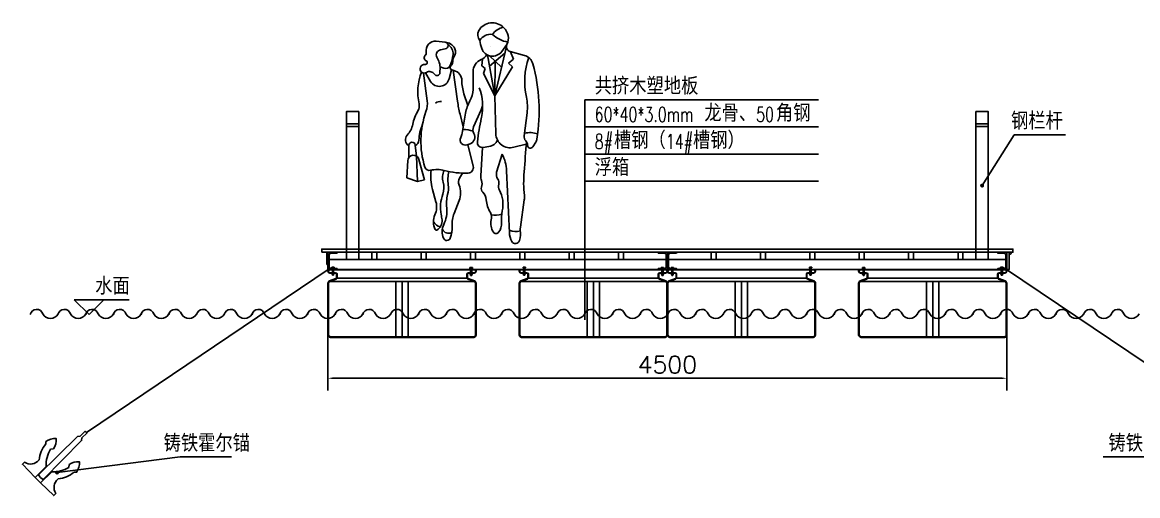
# Model space of a CAD drawing. Extents: x 36536 to 256213, y 18389 to 106449.
# Drawn here: x 213383 to 222420, y 76654 to 80490 of the extents above; entities that cross this region are included whole.
import ezdxf

# ---------------------------------------------------------------- set-up
doc = ezdxf.new("R2010")
doc.units = 0
doc.header["$LTSCALE"] = 1000
doc.header["$MEASUREMENT"] = 0
for name, color, linetype in [('DIM_ELEV', 3, 'Continuous'), ('DIM_LEAD', 3, 'Continuous'), ('DIM_SYMB', 3, 'Continuous'), ('PUB_TEXT', 7, 'Continuous'), ('W-_ANTICOLLISION防撞措施', 6, 'Continuous'), ('W-FLOAT_BOWL浮筒', 253, 'Continuous'), ('W-PLASTIC_RAILINGS塑木栏杆', 6, 'Continuous'), ('W-STEEL_FRAME钢架', 3, 'Continuous'), ('W-STEEL_KEEL钢龙骨', 5, 'Continuous'), ('W-WOOD_FLOOR木地板', 30, 'Continuous'), ('螺栓', 146, 'Continuous')]:
    doc.layers.add(name, color=color, linetype=linetype)
doc.styles.add('_TCH_DIM', font='SIMPLEX.shx', dxfattribs={"width": 0.7, "bigfont": 'hztxt.shx'})
doc.styles.add('ATTR', font='romans.shx', dxfattribs={"width": 0.8, "height": 0.7})
doc.styles.add('STANDARD_T3', font='simplex.shx', dxfattribs={"width": 0.7, "bigfont": 'hztxt.shx'})
doc.dimstyles.new('W&&40', dxfattribs={"dimtxt": 140, "dimasz": 40, "dimexe": 100, "dimexo": 120, "dimgap": 40, "dimtad": 1, "dimdec": 0, "dimzin": 0, "dimdsep": 46, "dimtxsty": 'STANDARD_T3', "dimcen": 0.09, "dimclrd": 1, "dimclre": 1, "dimclrt": 7, "dimazin": 2, "dimtfac": 1, "dimtdec": 0, "dimtix": 1, "dimtmove": 2, "dimatfit": 3, "dimfxl": 100, "dimtolj": 1, "dimtzin": 0, "dimarcsym": 0})

# ---------------------------------------------------------------- blocks, each defined once
blk = doc.blocks.new('PR49')
for p, q in [((-336, 664.1), (-264.5, 656.2)), ((-300.6, 594.4), (-262.9, 600.7)), ((143.7, 217.3), (82.9, 551.7)), ((99.5, 460.3), (224.8, 566.2)), ((108.4, 620.2), (108.4, 620.2)), ((143.7, 217.3), (237.3, 620.1)), ((241.6, 638), (198.9, 580.3)), ((268.5, 578.9), (384.5, 548.2)), ((294.4, 518.7), (270.3, 578.4)), ((-331.7, 533.6), (-315.8, 501.2)), ((35.2, 461.9), (42.6, 519.1)), ((64.4, 440), (35.2, 461.9)), ((98, 546), (198.3, 452.2)), ((146.8, 500.3), (143.7, 217.3)), ((255.5, 483.6), (294.4, 518.7)), ((286.4, 455.5), (255.5, 483.6)), ((-439.1, 404.1), (-410.3, 175.7)), ((-424.5, 404.9), (-382.6, 335.4)), ((-305.2, 453.1), (-306.3, 406.5)), ((-305.1, 454.8), (-273.7, 443.7)), ((-210.3, 430.4), (-230.5, 356.6)), ((-207.9, 429.6), (-191.7, 425.3)), ((-197.6, 426.8), (-162.2, 173.8)), ((-35.1, 415.3), (-35.3, 269.7)), ((49.1, 401.4), (64.4, 440)), ((143.7, 217.3), (49.1, 401.4)), ((143.7, 217.3), (286.4, 455.5)), ((-78.5, 139.3), (-109.6, 235.5)), ((143.7, 217.3), (151.1, -92.4)), ((-30.5, -35.2), (31.7, 103.8)), ((-115.2, -35.7), (-141.6, 68.6)), ((-124.1, -88.6), (-96.4, 76.1)), ((382.1, -109.7), (406.4, 77.9)), ((-83.9, -182.3), (-59.6, -173.6)), ((-33.8, -358), (-78.7, -180.5)), ((399, -176.7), (297.1, -202.9)), ((452.4, -199.3), (477, -160)), ((-560.7, -287.2), (-559.7, -187)), ((-497.6, -275.1), (-507.9, -184.4)), ((42.3, -204.2), (27.3, -436.5)), ((94.8, -196.4), (47.9, -203.7)), ((202.1, -258.8), (157.7, -405.6)), ((-577.1, -451.1), (-569.5, -312.1)), ((-489.7, -483), (-497.6, -275.1)), ((-432.3, -468), (-477.5, -302.4)), ((-489.7, -483), (-577.1, -451.1)), ((-120.2, -413.9), (-144.8, -453.9)), ((238.8, -395), (262, -901)), ((-432.3, -468), (-489.7, -483)), ((-338.5, -648.9), (-367.2, -546.5)), ((351.6, -856.9), (383.6, -633.2)), ((-190.1, -742.8), (-149.1, -638.7))]:
    blk.add_line(p, q)
for centre, radius, start, end in [((70, 717.4), 67.7, 149.6605, 223.0914), ((122, 686.9), 128, 44.06516, 149.6605), ((252.4, 620), 163.9, 104.5278, 142.3965), ((258.5, 819.1), 62, 224.0652, 227.2955), ((138.5, 689), 115, 333.7022, 47.29554), ((-344.3, 589.3), 75.2, 83.68987, 192.5675), ((-267.6, 628.4), 28, 279.5645, 83.68987), ((-268.5, 563.6), 92.7, 25.35375, 87.50646), ((111, 613.4), 107.3, 83.79842, 147.4479), ((271.8, 691.5), 252.1, 184.6555, 200.4538), ((301.8, 918.3), 267.2, 227.8947, 258.5683), ((-406.8, 528.6), 27.5, 132.2027, 243.7817), ((-442.1, 567.5), 25, 312.2027, 12.56751), ((-293.5, 552.4), 42.6, 99.56451, 206.2318), ((-279.1, 565), 80.8, 353.6823, 61.58505), ((-511.2, 590.7), 314.4, 336.6577, 353.6823), ((-245.3, 574.6), 67, 321.7671, 25.35375), ((0.3, 592.8), 84.9, 291.7508, 333.652), ((123.5, 636.2), 93.8, 200.4538, 323.4399), ((279.2, 619.4), 41.9, 153.7022, 255.186), ((359.7, 454.6), 96.9, 15.21337, 75.18607), ((-433.7, 438.5), 34.8, 81.60797, 302.5532), ((-426.2, 489.2), 16.4, 261.608, 63.7817), ((-408.4, 455.6), 103.3, 358.6484, 26.23178), ((-260.2, 482.3), 40.9, 250.6513, 336.6577), ((-202.9, 448.4), 19.4, 134.4068, 254.887), ((-256.3, 502.9), 56.9, 314.4068, 6.0349), ((-166.3, 512.4), 33.6, 141.7671, 186.0349), ((71.2, 415.2), 106.3, 111.7508, 179.9447), ((982.6, 335.2), 595.8, 160.857, 192.412), ((-960.8, 95.5), 1465.4, 350.9257, 15.21337), ((-49.6, 249.2), 437.7, 158.1997, 192.9045), ((-390.3, 370.5), 45.8, 31.49907, 122.5532), ((-330.5, 407.1), 24.3, 211.4991, 358.6484), ((-214, 341.1), 87.1, 0.54875, 75.1585), ((-311.1, 378.6), 83.6, 211.0972, 344.735), ((229.5, 345.3), 356.5, 180.5488, 197.9376), ((-411.7, 130.4), 454.3, 348.7716, 19.79192), ((-222.8, 269.9), 187.6, 329.9585, 359.9447), ((32.9, 126.2), 376.6, 352.6343, 12.41203), ((-202.9, -78.4), 331.4, 148.4972, 168.8363), ((-550.2, 134.5), 75.9, 328.4972, 12.90451), ((-594.8, 152.5), 185.9, 340.1872, 7.16376), ((-297.6, 91.3), 81, 86.76449, 124.0677), ((819, 311.2), 990.7, 187.9737, 194.1746), ((197.7, 26.7), 298.3, 149.9584, 170.4643), ((-145.1, 182.9), 193.7, 335.8818, 345.625), ((247.2, -150.8), 709, 160.1872, 197.583), ((1941.8, -384.5), 1954.9, 167.6185, 173.3371), ((-329.7, 114.1), 370.7, 347.6185, 348.7716), ((-708.1, 21.3), 183.5, 317.1431, 348.8363), ((-93.6, -165.2), 385.2, 157.3655, 176.8421), ((-243, -68.6), 120.6, 332.8936, 350.4643), ((-109.9, -264.7), 207.6, 68.83665, 92.48222), ((-79.5, -118.4), 58.6, 289.8502, 28.96384), ((25.6, -60.3), 61.5, 155.8818, 208.9638), ((429.7, -278.8), 195.9, 71.34217, 103.2095), ((-533.2, -140.9), 55.1, 137.1431, 241.2442), ((-533.7, -187.3), 26, 6.46465, 179.4259), ((-533.2, -140.9), 55.1, 298.0249, 356.8421), ((-98.2, -142.7), 42.1, 152.8936, 289.8502), ((41.5, -162.5), 41.7, 173.3371, 278.8716), ((80.7, -105.7), 91.8, 278.8716, 335.5887), ((268, -89.6), 117, 181.3615, 284.4306), ((432, -116.2), 50.3, 172.6343, 223.0488), ((-9254.8, 433.3), 9673.1, 355.0369, 356.503), ((352.6, -190.3), 58.4, 2.10346, 43.04886), ((421.8, -125.3), 65.2, 327.9033, 350.9257), ((-522.7, -314.7), 46.9, 15.26099, 176.8765), ((-70.2, -405.2), 309.2, 1.90202, 28.2691), ((433.3, -187.4), 22.5, 182.1034, 327.9033), ((-76.9, -368.8), 44.4, 272.9699, 14.17464), ((-392, -353.4), 38.6, 197.583, 283.766), ((-329.4, -609), 224.6, 74.79686, 103.766), ((-1, -443.9), 380.3, 171.7882, 195.6622), ((-148.2, -451.2), 136.3, 154.2789, 195.7186), ((-106.9, 209.7), 623.7, 254.7968, 272.9699), ((101.8, -467.4), 342.5, 168.8051, 187.1744), ((-90.4, -487.4), 63.9, 148.4244, 202.0211), ((120.1, -442.5), 92.9, 176.315, 200.2948), ((220.4, -424.5), 65.5, 163.1817, 215.0522), ((1370.7, -489.4), 992.4, 175.037, 186.2271), ((-435.5, -532.1), 162.2, 340.5028, 15.71862), ((-448.2, -536.6), 211.8, 345.8671, 7.17445), ((-308.7, -575.7), 171.6, 338.4745, 22.02106), ((73.4, -540.7), 41.3, 162.1957, 223.8974), ((-43.9, -503.1), 81.9, 342.1957, 20.29483), ((123.5, -492.5), 52.9, 346.1648, 35.0522), ((239.7, -521.1), 66.8, 166.1648, 207.7697), ((20.1, -693.4), 321.1, 160.5028, 190.2916), ((63.4, -665.4), 315.7, 165.867, 185.8852), ((-31.7, -641.9), 104.6, 5.8865, 43.89737), ((339.3, -603.7), 268.5, 185.8865, 209.7457), ((-42.1, -669.5), 251.7, 347.8867, 27.76974), ((240.2, -612.7), 144.9, 351.8658, 6.22706), ((-486.5, -690.4), 153.8, 335.5877, 15.6622), ((-506.7, -724.2), 257.4, 334.5018, 5.88517), ((542.4, -795), 346.1, 167.8867, 184.1323), ((-216.7, -812.9), 142.6, 155.5877, 205.9534), ((-284.1, -766.7), 87.5, 210.8432, 258.2488), ((-369.9, -806.9), 81.8, 297.4012, 7.43419), ((-1205.1, -915.8), 924.1, 7.43419, 10.29165), ((33, -830.8), 239.9, 158.4745, 183.5381), ((37.1, -776.4), 79.6, 344.9715, 29.7457), ((230, -828.1), 120, 164.9715, 214.633), ((146.7, -559.1), 197.6, 260.3463, 285.4326), ((83.8, -828.1), 113.7, 322.4055, 4.1323), ((-336.5, -871.2), 9.31, 205.9534, 297.4012), ((-152.7, -893), 134.8, 154.5018, 203.5806), ((-234.8, -849), 56.8, 205.4056, 296.7841), ((-445.5, -860.4), 239.6, 339.1792, 3.5381), ((152.9, -881.3), 26.4, 214.633, 322.4055), ((312.1, -765.6), 126.4, 246.2224, 288.2358), ((434.9, -893.1), 173, 182.6261, 207.1679), ((104, -902.8), 248.2, 345.4585, 5.48558), ((444.1, -870.1), 93.5, 171.8658, 185.4856), ((-249.2, -935.1), 29.5, 203.5806, 339.1792), ((311.3, -956.5), 34.1, 207.1679, 345.4585)]:
    blk.add_arc(centre, radius, start, end)
at = {"style": 'ATTR', "width": 0.8, "flags": 9}
blk.add_attdef('ESTCODE', (-99.6, -946.4), '', height=18.2, dxfattribs=at)
blk = doc.blocks.new('*D124')
at = {"layer": 'Defpoints', "color": 0, "transparency": 16777216}
for p in [(215859.8, 78487.3, 0), (221359.8, 78487.3, 0), (221359.8, 77605.8)]:
    blk.add_point(p, dxfattribs=at)
at = {"layer": 'W-STEEL_FRAME钢架', "color": 1, "lineweight": -2, "transparency": 16777216}
for p, q in [((215859.8, 78367.3), (215859.8, 77505.8)), ((221359.8, 78367.3), (221359.8, 77505.8)), ((215899.8, 77605.8), (221319.8, 77605.8))]:
    blk.add_line(p, q, dxfattribs=at)
at = {"layer": 'W-STEEL_FRAME钢架', "color": 1, "transparency": 16777216}
for points in [[(215899.8, 77612.5), (215899.8, 77599.1), (215859.8, 77605.8)], [(221319.8, 77612.5), (221319.8, 77599.1), (221359.8, 77605.8)]]:
    blk.add_solid(points, dxfattribs=at)
at = {"layer": 'W-STEEL_FRAME钢架', "color": 7, "transparency": 16777216, "insert": (218609.8, 77715.8), "char_height": 140, "attachment_point": 5, "style": 'STANDARD_T3'}
blk.add_mtext('\\A1;{\\W1;4500}', dxfattribs=at)
blk = doc.blocks.new('*U117')
at = {"layer": 'W-STEEL_KEEL钢龙骨'}
blk.add_lwpolyline([(-20, -30), (20, -30), (20, 30), (-20, 30)], close=True, dxfattribs=at)
blk = doc.blocks.new('*U118')
at = {"layer": 'W-STEEL_FRAME钢架', "color": 0, "linetype": 'ByBlock', "lineweight": -2}
for p in [(0, 0), (400, 0), (800, 0), (1200, 0), (1600, 0), (2000, 0)]:
    blk.add_blockref('*U117', p, dxfattribs=at)
blk = doc.blocks.new('*U119')
at = {"layer": 'W-STEEL_KEEL钢龙骨'}
blk.add_lwpolyline([(-20, -30), (20, -30), (20, 30), (-20, 30)], close=True, dxfattribs=at)
blk = doc.blocks.new('*U120')
at = {"layer": 'W-STEEL_FRAME钢架', "color": 0, "linetype": 'ByBlock', "lineweight": -2}
for p in [(0, 0), (400, 0), (800, 0), (1200, 0), (1600, 0), (2000, 0)]:
    blk.add_blockref('*U119', p, dxfattribs=at)
blk = doc.blocks.new('螺栓')
at = {"layer": '螺栓'}
for p, q in [((-9.6, 56.1), (-8.6, 57.1)), ((-9.6, 56.1), (-9.6, 49.8)), ((8.6, 57.1), (-8.6, 57.1)), ((9.6, 56.1), (8.6, 57.1)), ((9.6, 51.4), (9.6, 56.1)), ((-3.4, -8.6), (-4.8, -7.2))]:
    blk.add_line(p, q, dxfattribs=at)
for points in [[(-9.6, 51.4), (9.6, 51.4), (9.6, 49.8), (-9.6, 49.8)], [(9.6, 7.7), (-9.6, 7.7)], [(-9.6, 5.8), (-9.6, 7.7)], [(9.6, 5.8), (-9.6, 5.8)], [(7.7, 51.4), (-7.7, 51.4)], [(7.7, 5.8), (7.7, 0), (-7.7, 0), (-7.7, 5.8)], [(-7.2, 57.1), (7.2, 57.1)], [(-5.2, 0), (-5.2, 5.8)], [(-4.8, 57.1), (-4.8, 51.4)], [(-4.8, 51.4), (-4.8, 7.7)], [(-4.8, -7.2), (-4.8, 0)], [(-3.4, 51.4), (-3.4, 7.7)], [(-3.4, -8.6), (-3.4, 0)], [(3.4, 51.4), (3.4, 7.7)], [(3.4, -8.6), (3.4, 0)], [(4.8, 51.4), (4.8, 57.1)], [(4.8, 51.4), (4.8, 7.7)], [(4.8, -7.2), (4.8, 0)], [(5.2, 5.8), (5.2, 0)], [(9.6, 7.7), (9.6, 5.8)], [(3.4, -8.6), (-3.4, -8.6)], [(3.4, -8.6), (4.8, -7.2)]]:
    blk.add_lwpolyline(points, dxfattribs=at)
for points in [[(-7.4, 56.9), (-6.5, 56.5), (-5.5, 56.6), (-4.8, 57.1)], [(-4.7, 57.1), (-1.6, 56), (1.7, 56), (4.8, 57.1)], [(4.8, 57.1), (5.6, 56.6), (6.6, 56.5), (7.4, 56.9)]]:
    blk.add_open_spline(points, degree=3, dxfattribs=at)
blk = doc.blocks.new('*U121')
at = {"layer": 'W-FLOAT_BOWL浮筒'}
for p, q in [((-600, 265.4), (-600, 250.4)), ((0, 265.4), (-600, 265.4)), ((-586.6, 173.2), (-535.4, 191)), ((0, 261.4), (-586.4, 261.4)), ((-538, 239.4), (-586.4, 239.4)), ((-585.9, 169.2), (-534.1, 187.2)), ((-538, 235.4), (-585, 235.4)), ((-530, 227.4), (-530, 198.6)), ((0, 195.7), (-526.3, 195.7)), ((-526, 227.4), (-526, 198.6)), ((0, 265.4), (600, 265.4)), ((0, 261.4), (586.4, 261.4)), ((0, 195.7), (526.3, 195.7)), ((526, 227.4), (526, 198.6)), ((530, 227.4), (530, 198.6)), ((585.9, 169.2), (534.1, 187.2)), ((586.6, 173.2), (535.4, 191)), ((538, 239.4), (586.4, 239.4)), ((538, 235.4), (585, 235.4)), ((600, 265.4), (600, 250.4)), ((-600, 154.3), (-600, -265.6)), ((-596, 155), (-596, -265.6)), ((-590.7, 166.5), (0, 166.5)), ((-50, 166.5), (-50, -280.6)), ((590.7, 166.5), (0, 166.5)), ((0, 166.5), (0, -280.6)), ((0, 166.5), (0, -280.6)), ((50, 166.5), (50, -280.6)), ((596, 155), (596, -265.6)), ((600, 154.3), (600, -265.6)), ((0, -280.6), (-581, -280.6)), ((0, -284.6), (-581, -284.6)), ((0, -280.6), (581, -280.6)), ((0, -284.6), (581, -284.6))]:
    blk.add_line(p, q, dxfattribs=at)
for points in [[(-599.9, 265.4), (-530.3, 265.4)], [(-599.9, 265.4), (-530.3, 265.4)], [(599.9, 265.4), (530.3, 265.4)], [(599.9, 265.4), (530.3, 265.4)]]:
    blk.add_lwpolyline(points, dxfattribs=at)
for centre, radius, start, end in [((-585, 250.4), 15, 180, 270), ((-586.4, 250.4), 11, 90, 270), ((-538, 227.4), 12, 0, 90), ((-538, 227.4), 8, 0, 90), ((-538, 198.6), 8, 289.17979, 0), ((-538, 198.6), 12, 289.17979, 0), ((538, 227.4), 12, 90, 180), ((538, 198.6), 12, 180, 250.82021), ((538, 227.4), 8, 90, 180), ((538, 198.6), 8, 180, 250.82021), ((585, 250.4), 15, 270, 0), ((586.4, 250.4), 11, 270, 90), ((-580, 154.3), 20, 109.17979, 180), ((-581, 155), 15, 109.17979, 180), ((581, 155), 15, 0, 70.82021), ((580, 154.3), 20, 0, 70.82021), ((-581, -265.6), 19, 180, 270), ((-581, -265.6), 15, 180, 270), ((581, -265.6), 15, 270, 0), ((581, -265.6), 19, 270, 0)]:
    blk.add_arc(centre, radius, start, end, dxfattribs=at)
blk.add_blockref('螺栓', (-559.9, 227.5))
at = {"xscale": -1}
blk.add_blockref('螺栓', (559.9, 224.3), dxfattribs=at)
blk = doc.blocks.new('*U123')
at = {"color": 0, "linetype": 'ByBlock', "lineweight": -2}
for p in [(0, 0), (1550, 0)]:
    blk.add_blockref('*U121', p, dxfattribs=at)
blk = doc.blocks.new('*U116')
at = {"layer": 'W-FLOAT_BOWL浮筒'}
for p, q in [((-600, 265.4), (-600, 250.4)), ((0, 265.4), (-600, 265.4)), ((-586.6, 173.2), (-535.4, 191)), ((0, 261.4), (-586.4, 261.4)), ((-538, 239.4), (-586.4, 239.4)), ((-585.9, 169.2), (-534.1, 187.2)), ((-538, 235.4), (-585, 235.4)), ((-530, 227.4), (-530, 198.6)), ((0, 195.7), (-526.3, 195.7)), ((-526, 227.4), (-526, 198.6)), ((0, 265.4), (600, 265.4)), ((0, 261.4), (586.4, 261.4)), ((0, 195.7), (526.3, 195.7)), ((526, 227.4), (526, 198.6)), ((530, 227.4), (530, 198.6)), ((585.9, 169.2), (534.1, 187.2)), ((586.6, 173.2), (535.4, 191)), ((538, 239.4), (586.4, 239.4)), ((538, 235.4), (585, 235.4)), ((600, 265.4), (600, 250.4)), ((-600, 154.3), (-600, -265.6)), ((-596, 155), (-596, -265.6)), ((-590.7, 166.5), (0, 166.5)), ((-50, 166.5), (-50, -280.6)), ((590.7, 166.5), (0, 166.5)), ((0, 166.5), (0, -280.6)), ((0, 166.5), (0, -280.6)), ((50, 166.5), (50, -280.6)), ((596, 155), (596, -265.6)), ((600, 154.3), (600, -265.6)), ((0, -280.6), (-581, -280.6)), ((0, -284.6), (-581, -284.6)), ((0, -280.6), (581, -280.6)), ((0, -284.6), (581, -284.6))]:
    blk.add_line(p, q, dxfattribs=at)
for points in [[(-599.9, 265.4), (-530.3, 265.4)], [(-599.9, 265.4), (-530.3, 265.4)], [(599.9, 265.4), (530.3, 265.4)], [(599.9, 265.4), (530.3, 265.4)]]:
    blk.add_lwpolyline(points, dxfattribs=at)
for centre, radius, start, end in [((-585, 250.4), 15, 180, 270), ((-586.4, 250.4), 11, 90, 270), ((-538, 227.4), 12, 0, 90), ((-538, 227.4), 8, 0, 90), ((-538, 198.6), 8, 289.17979, 0), ((-538, 198.6), 12, 289.17979, 0), ((538, 227.4), 12, 90, 180), ((538, 198.6), 12, 180, 250.82021), ((538, 227.4), 8, 90, 180), ((538, 198.6), 8, 180, 250.82021), ((585, 250.4), 15, 270, 0), ((586.4, 250.4), 11, 270, 90), ((-580, 154.3), 20, 109.17979, 180), ((-581, 155), 15, 109.17979, 180), ((581, 155), 15, 0, 70.82021), ((580, 154.3), 20, 0, 70.82021), ((-581, -265.6), 19, 180, 270), ((-581, -265.6), 15, 180, 270), ((581, -265.6), 15, 270, 0), ((581, -265.6), 19, 270, 0)]:
    blk.add_arc(centre, radius, start, end, dxfattribs=at)
blk.add_blockref('螺栓', (-559.9, 227.5))
at = {"xscale": -1}
blk.add_blockref('螺栓', (559.9, 224.3), dxfattribs=at)
blk = doc.blocks.new('*U122')
at = {"color": 0, "linetype": 'ByBlock', "lineweight": -2}
for p in [(0, 0), (1550, 0)]:
    blk.add_blockref('*U116', p, dxfattribs=at)
blk = doc.blocks.new('$matou$00000106')
blk.add_line((-31.1, -275, 0), (31.1, -275, 0))
at = {"elevation": 0}
for points in [[(0.8, 275), (-9.8, 275), (-9.8, 218.7), (-22.7, 201.2), (-26.7, -238.5), (-20.5, -244.7), (0.4, -244.7)], [(0, 275), (10.7, 275), (10.7, 218.7), (23.5, 201.2), (27.5, -238.5), (21.4, -244.7), (0.4, -244.7)]]:
    blk.add_lwpolyline(points, dxfattribs=at)
for points in [[(-31.1, -275), (-31.1, -148.8, -0.158691), (-103.9, -25.7), (-90.4, -7.2, 0.186687), (-132.6, 68.2, 0.169045), (-176, -9.1), (-161.7, -23.3, 0.1524), (-109.1, -153.2, -0.391481), (-179.1, -249.1), (-179.1, -273.4), (-31.1, -275)], [(31.1, -275), (31.1, -148.8, 0.158691), (103.9, -25.7), (90.4, -7.2, -0.186687), (132.6, 68.2, -0.169045), (176, -9.1), (161.7, -23.3, -0.1524), (109.1, -153.2, 0.391481), (179.1, -249.1), (179.1, -273.4), (31.1, -275)]]:
    blk.add_lwpolyline(points, format="xyb", dxfattribs=at)
blk = doc.blocks.new('*U114')
at = {"layer": 'W-_ANTICOLLISION防撞措施', "color": 5}
blk.add_lwpolyline([(-112.6, -5.5, -0.784737), (-11, 0, 0.601538), (112.6, 0, -0.761872)], format="xyb", dxfattribs=at)
blk = doc.blocks.new('*U115')
at = {"layer": 'W-_ANTICOLLISION防撞措施', "color": 0, "linetype": 'ByBlock', "lineweight": -2, "transparency": 16777216}
for p in [(0, 0), (224.6, 0), (449.2, 0), (673.8, 0), (898.4, 0), (1123, 0), (1347.5, 0), (1572.1, 0), (1796.7, 0), (2021.3, 0), (2245.9, 0), (2470.5, 0), (2695.1, 0), (2919.7, 0), (3144.3, 0), (3368.9, 0), (3593.4, 0), (3818, 0), (4042.6, 0), (4267.2, 0), (4491.8, 0), (4716.4, 0), (4941, 0), (5165.6, 0), (5390.2, 0), (5614.8, 0), (5839.4, 0), (6063.9, 0), (6288.5, 0), (6513.1, 0), (6737.7, 0), (6962.3, 0), (7186.9, 0), (7411.5, 0), (7636.1, 0), (7860.7, 0), (8085.3, 0), (8309.8, 0), (8534.4, 0), (8759, 0)]:
    blk.add_blockref('*U114', p, dxfattribs=at)

msp = doc.modelspace()

# ---------------------------------------------------------------- linework, layer by layer
at = {"elevation": 0}
msp.add_lwpolyline([(215849.834, 78527.316), (215859.834, 78527.316), (215859.834, 78627.316), (215849.834, 78627.316)], close=True, dxfattribs=at)
at = {"layer": 'DIM_ELEV'}
for p, q in [((213924.117, 78121.316, 0), (213804.117, 78241.316, 0)), ((213804.117, 78241.316, 0), (214248.219, 78241.316, 0)), ((213924.117, 78121.316, 0), (214044.117, 78241.316, 0))]:
    msp.add_line(p, q, dxfattribs=at)
at = {"layer": 'DIM_LEAD'}
for p, q in [((221159.834, 79167.137, 0), (221418.926, 79579.047, 0)), ((221418.926, 79579.047, 0), (221834.122, 79579.047, 0)), ((213664.74, 76841.462, 0), (214662.892, 76967.706, 0)), ((214662.892, 76967.706, 0), (215078.088, 76967.706, 0)), ((222556.775, 76967.706, 0), (222141.579, 76967.706, 0))]:
    msp.add_line(p, q, dxfattribs=at)
at = {"layer": 'DIM_LEAD', "const_width": 16, "elevation": 0}
for points in [[(221155.574, 79160.365, 1), (221164.093, 79173.908, 1)], [(213656.803, 76840.459, -1), (213672.677, 76842.466, -1)]]:
    msp.add_lwpolyline(points, format="xyb", close=True, dxfattribs=at)
at = {"layer": 'DIM_SYMB'}
for p, q in [((217941.061, 79202.747, 0), (217941.061, 79862.147, 0)), ((217941.061, 79862.147, 0), (219834.33, 79862.147, 0)), ((217941.061, 79642.347, 0), (219834.33, 79642.347, 0)), ((217941.061, 79422.547, 0), (219834.33, 79422.547, 0)), ((217941.061, 78079.666, 0), (217941.061, 79202.747, 0)), ((217941.061, 79202.747, 0), (219834.33, 79202.747, 0))]:
    msp.add_line(p, q, dxfattribs=at)
at = {"layer": 'W-PLASTIC_RAILINGS塑木栏杆'}
for p, q in [((216109.834, 79666.957, 0), (216009.834, 79666.957, 0)), ((216109.834, 79646.957, 0), (216009.834, 79646.957, 0)), ((221109.834, 79666.957, 0), (221209.834, 79666.957, 0)), ((221109.834, 79646.957, 0), (221209.834, 79646.957, 0)), ((215869.408, 78491.387, 0), (213902.601, 77165.921, 0)), ((221350.259, 78491.387, 0), (223317.067, 77165.921, 0))]:
    msp.add_line(p, q, dxfattribs=at)
at = {"layer": 'W-PLASTIC_RAILINGS塑木栏杆', "elevation": 0}
for points in [[(216109.834, 78567.316), (216009.834, 78567.316), (216009.834, 79766.957), (216109.834, 79766.957)], [(221109.834, 78567.316), (221209.834, 78567.316), (221209.834, 79766.957), (221109.834, 79766.957)]]:
    msp.add_lwpolyline(points, close=True, dxfattribs=at)
at = {"layer": 'W-STEEL_FRAME钢架', "elevation": 0}
msp.add_lwpolyline([(215859.834, 78627.316), (221359.834, 78627.316), (221359.834, 78487.316), (215859.834, 78487.316)], close=True, dxfattribs=at)
for points in [[(215935.084, 78627.316), (215859.834, 78627.316), (215859.834, 78487.316), (215935.084, 78487.316), (215935.084, 78491.085, 0.39889487), (215930.11, 78496.328), (215876.874, 78499.13, -0.39889487), (215868.584, 78507.868), (215868.584, 78606.764, -0.39889487), (215876.874, 78615.502), (215930.11, 78618.304, 0.39889487), (215935.084, 78623.547)], [(218534.584, 78627.316), (218609.834, 78627.316), (218609.834, 78487.316), (218534.584, 78487.316), (218534.584, 78491.085, -0.39889487), (218539.558, 78496.328), (218592.794, 78499.13, 0.39889487), (218601.084, 78507.868), (218601.084, 78606.764, 0.39889487), (218592.794, 78615.502), (218539.558, 78618.304, -0.39889487), (218534.584, 78623.547)], [(218685.084, 78627.316), (218609.834, 78627.316), (218609.834, 78487.316), (218685.084, 78487.316), (218685.084, 78491.085, 0.39889487), (218680.11, 78496.328), (218626.874, 78499.13, -0.39889487), (218618.584, 78507.868), (218618.584, 78606.764, -0.39889487), (218626.874, 78615.502), (218680.11, 78618.304, 0.39889487), (218685.084, 78623.547)], [(221284.584, 78627.316), (221359.834, 78627.316), (221359.834, 78487.316), (221284.584, 78487.316), (221284.584, 78491.085, -0.39889487), (221289.558, 78496.328), (221342.794, 78499.13, 0.39889487), (221351.084, 78507.868), (221351.084, 78606.764, 0.39889487), (221342.794, 78615.502), (221289.558, 78618.304, -0.39889487), (221284.584, 78623.547)]]:
    msp.add_lwpolyline(points, format="xyb", close=True, dxfattribs=at)
at = {"layer": 'W-STEEL_FRAME钢架', "color": 1, "elevation": 0}
for points in [[(215859.917, 78487.316), (218609.834, 78487.316), (218609.834, 78567.316), (215859.917, 78567.316)], [(221359.75, 78487.316), (218609.834, 78487.316), (218609.834, 78567.316), (221359.75, 78567.316)]]:
    msp.add_lwpolyline(points, close=True, dxfattribs=at)
at = {"layer": 'W-WOOD_FLOOR木地板', "elevation": 0}
for points in [[(215809.834, 78627.316), (221409.876, 78627.316), (221409.876, 78652.316), (215809.834, 78652.316)], [(221359.834, 78627.316), (221379.834, 78627.316), (221379.834, 78487.316), (221359.834, 78487.316)]]:
    msp.add_lwpolyline(points, close=True, dxfattribs=at)
at = {"layer": 'W-WOOD_FLOOR木地板'}
msp.add_arc((221379.834, 78627.316, 0), 18.043, 270, 0, dxfattribs=at)

# ---------------------------------------------------------------- block references
at = {"linetype": 'Continuous', "xscale": 0.9913849630885373, "yscale": 0.9913849630885373, "zscale": 0.9913849630885373}
msp.add_blockref('PR49', (217070.266, 79678.338, 0), dxfattribs=at)
msp.add_blockref('*U123', (216460.027, 78221.956, 0))
at = {"xscale": -1}
msp.add_blockref('*U122', (220759.641, 78221.956, 0), dxfattribs=at)
at = {"layer": 'W-_ANTICOLLISION防撞措施'}
msp.add_blockref('*U115', (213560.376, 78126.772, 0), dxfattribs=at)
at = {"layer": 'W-PLASTIC_RAILINGS塑木栏杆', "xscale": -1, "yscale": -1, "rotation": 135.0000000000024}
msp.add_blockref('$matou$00000106', (213704.364, 76975.249, 0), dxfattribs=at)
at = {"layer": 'W-STEEL_FRAME钢架'}
msp.add_blockref('*U118', (216234.917, 78597.316, 0), dxfattribs=at)
at = {"layer": 'W-STEEL_FRAME钢架', "xscale": -1}
msp.add_blockref('*U120', (220984.75, 78597.316, 0), dxfattribs=at)

# ---------------------------------------------------------------- texts
at = {"layer": 'PUB_TEXT', "color": 7, "style": '_TCH_DIM'}
for s, p in [('共挤木塑地板', (218020.861, 79904.147, 0)), ('龙骨、', (218908.861, 79684.347, 0)), ('角钢', (219488.861, 79684.347, 0)), ('钢栏杆', (221394.17, 79621.047, 0)), ('槽钢（', (218176.861, 79464.547, 0)), ('槽钢）', (218816.861, 79464.547, 0)), ('浮箱', (218020.861, 79244.747, 0)), ('水面', (213973.857, 78283.316, 0)), ('铸铁霍尔锚', (214528.074, 77009.706, 0)), ('铸铁霍尔锚', (222183.579, 77009.706, 0))]:
    msp.add_text(s, height=140, dxfattribs=at).set_placement(p)
at = {"layer": 'PUB_TEXT', "color": 7, "style": '_TCH_DIM', "width": 0.705882}
for s, p in [('60*40*3.0mm', (218020.861, 79684.347, 0)), ('50', (219328.861, 79684.347, 0)), ('8#', (218020.861, 79464.547, 0)), ('14#', (218596.861, 79464.547, 0))]:
    msp.add_text(s, height=119, dxfattribs=at).set_placement(p)

# ---------------------------------------------------------------- dimensions: what is measured, and where the dimension line sits
at = {"layer": 'W-STEEL_FRAME钢架'}
dim = msp.add_linear_dim(base=(221359.834, 77605.787, 0), p1=(215859.834, 78487.316, 0), p2=(221359.834, 78487.316, 0), text='{\\W1;4500}', dimstyle='W&&40', dxfattribs=at)
dim.commit()
dim.dimension.update_dxf_attribs({"geometry": '*D124', "text_midpoint": (218609.834, 77715.787, 0)})

doc.saveas('drawing.dxf')
